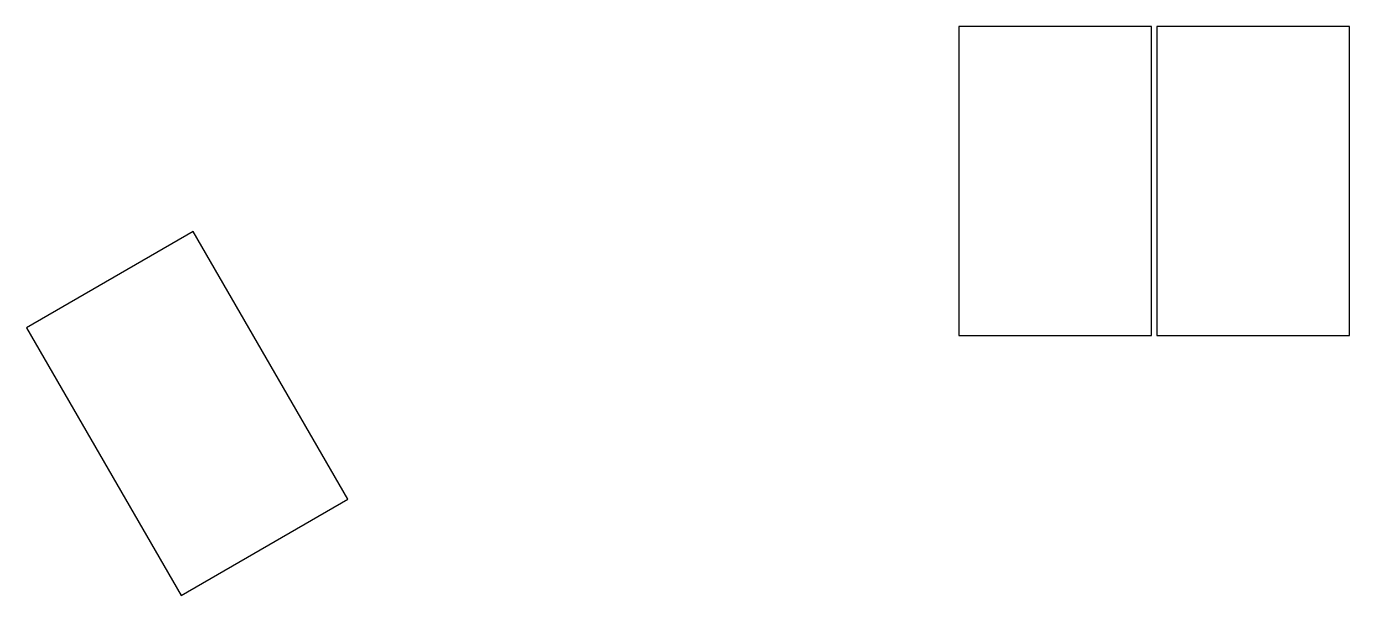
# Model space of a CAD drawing. Header units: millimetres. Extents: x 4 to 117, y -11 to 38.
import ezdxf

# ---------------------------------------------------------------- set-up
doc = ezdxf.new("R2010")
doc.units = ezdxf.units.MM

msp = doc.modelspace()

# ---------------------------------------------------------------- linework, layer by layer
for p, q in [((100.01, 37.84), (83.51, 37.84)), ((83.51, 37.84), (83.51, 11.34)), ((100.01, 11.34), (100.01, 37.84)), ((116.99, 37.84), (100.49, 37.84)), ((100.49, 37.84), (100.49, 11.34)), ((116.99, 11.34), (116.99, 37.84)), ((17.91, 20.26), (3.62, 12.01)), ((31.16, -2.69), (17.91, 20.26)), ((3.62, 12.01), (16.87, -10.94)), ((83.51, 11.34), (100.01, 11.34)), ((100.49, 11.34), (116.99, 11.34)), ((16.87, -10.94), (31.16, -2.69))]:
    msp.add_line(p, q)

doc.saveas('drawing.dxf')
